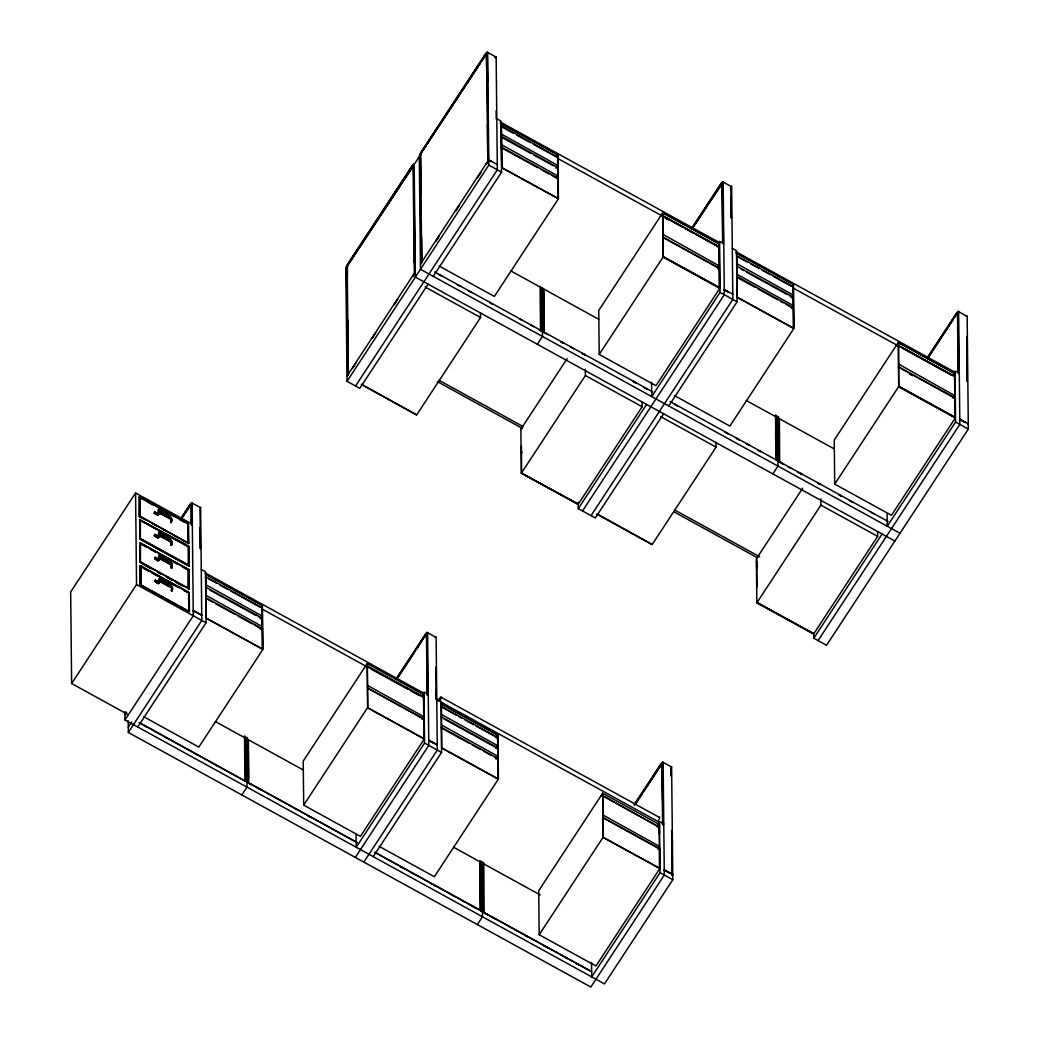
<?xml version="1.0" encoding="UTF-8"?>
<svg xmlns="http://www.w3.org/2000/svg" width="1039" height="1039" viewBox="0 0 1039 1039"><rect width="100%" height="100%" fill="white"/><g stroke="black" fill="none" stroke-linecap="round" stroke-linejoin="round"><path stroke-width="1.5" d="M347.195 319.194L347.779 375.3L346.429 267.555A3.143 0.662 -61.2 0 1 347.87 264.218L412.132 166.214A3.156 0.662 -61.2 0 1 413.6 165.123L414.73 272.712L415.392 272.296L412.743 276.335M346.753 277.517L346.662 267.685A3.143 0.662 -61.2 0 1 346.857 266.893L413.197 166.045L348.13 264.257L377.586 219.826M347.325 276.66L347.52 265.906M420.964 237.632L421.237 263.283L419.873 155.551A3.143 0.662 -61.2 0 1 421.315 152.201L485.59 54.21A3.156 0.662 -61.2 0 1 487.057 53.106L488.187 160.694L488.849 160.175L491.525 161.642L488.849 160.279L486.2 164.331M420.509 194.358L420.12 155.681A3.143 0.662 -61.2 0 1 421.34 152.694L486.356 53.898L487.018 81.549M421.535 236.775L421.808 262.412L420.444 154.889L421.237 152.798M421.094 195.098L420.678 155.019L421.34 153.162M170.98 521.604L170.967 518.604L169.487 516.954L171.11 519.903L171.097 522.734L171.097 521.851A4.117 3.779 -0.6 0 0 169.851 516.435L162.811 512.565A4.117 3.779 -0.6 0 0 157.006 514.097L157.59 515.292L159.305 513.798L161.603 513.63L169.487 517.838M171.344 542.553C168.422 536.838 172.279 542.903 171.344 545.371L171.331 544.501A4.117 3.779 -0.6 0 0 170.084 539.085L163.045 535.215A4.117 3.779 -0.6 0 0 157.253 536.747L157.837 537.942L159.98 536.293L162.733 536.631L162.72 535.747L159.525 535.566L157.837 537.942M171.214 544.254L171.201 541.254M158.798 555.618L158.837 558.255L170.175 564.502L170.721 560.995L159.37 554.748L158.798 555.618L170.331 561.982A4.117 3.779 -0.6 0 1 171.565 567.398L171.578 568.281C174.175 562.528 160.785 553.748 158.071 560.839L157.486 559.644A4.117 3.779 -0.6 0 1 163.279 558.112M171.448 564.151L171.461 567.151M171.825 588.282C168.902 582.58 172.747 588.645 171.812 591.113L171.812 590.23A4.117 3.779 -0.6 0 0 170.565 584.827L163.526 580.944A4.117 3.779 -0.6 0 0 157.72 582.476L158.305 583.684L160.461 582.035L163.201 582.372L163.201 581.489L160.006 581.295L158.305 583.684M171.695 589.996L171.682 586.996M171.097 520.305L170.526 522.409M171.331 542.955L170.76 545.059M171.578 565.852L171.006 567.956M171.812 588.697L171.24 590.801M480.252 62.821L421.561 152.33L460.771 92.965M192.332 524.201L135.577 492.967L70.665 591.957L71.626 683.519L128.368 714.754M139.408 496.837L139.317 516.617L139.408 496.837L188.54 523.89L188.747 543.228L182.838 540.579M139.875 497.317L139.797 516.656L139.875 497.317L188.072 523.838L188.462 543.67M139.642 519.721L189.059 546.345L188.981 566.125L139.849 539.072L139.642 519.721L188.773 546.774L188.981 566.125M140.109 520.201L188.604 546.306L188.514 565.658L140.304 539.111L140.109 520.201L188.319 546.735L188.514 565.658M154.746 511.669L154.188 513.422L156.084 514.461L156.642 513.591L154.746 511.669L154.188 513.422M158.318 509.837L158.889 508.967L170.24 515.214L169.708 518.721L158.357 512.474L158.318 509.837L161.162 511.396M139.849 539.072L139.927 519.292M140.304 539.111L140.395 519.76M158.357 512.474L158.889 508.967M159.915 509.993L159.344 510.863L168.669 515.993L168.682 517.695L159.357 512.565L159.915 509.993L169.227 515.123L169.253 516.825M154.408 535.189L154.98 534.319L156.876 535.358L156.318 537.111L154.408 535.189L156.318 537.111M154.421 536.072L154.98 534.319M168.669 515.993L169.227 515.123M156.305 536.228L156.876 535.358M158.564 532.721L159.136 531.851L170.487 538.098L169.941 541.618L158.59 535.358L158.564 532.721L161.396 534.28M169.669 516.084L170.24 515.214M139.797 562.398L139.888 542.618L189.02 569.658L188.942 589.451L189.02 569.658M140.408 562.45L140.486 543.228L188.41 569.606L188.332 588.827L188.41 569.606M158.59 535.358L159.136 531.851M168.915 540.579L159.603 535.449L160.149 532.89L169.474 538.02L169.487 539.709M159.603 535.449L160.149 532.89M140.797 566.19L140.992 584.905L188.786 611.218L188.591 592.503L140.797 566.19L140.707 585.347L144.928 587.671M71.626 683.519L136.538 584.528L135.577 492.967M154.655 558.086L155.227 557.216L157.11 558.255L156.551 560.008L154.655 558.086L156.551 560.008M180.072 519.643L189.812 504.785A4.26 0.896 -61.2 0 1 192.111 503.084L200.618 507.759L201.8 620.452L128.342 732.469L590.84 987.05L664.298 875.033L663.116 762.353L671.623 767.029L672.804 879.721L604.477 983.92L124.953 719.962L124.862 711.481M180.955 518.747L190.059 504.863A3.156 0.662 -61.2 0 1 191.527 503.772L191.76 524.786M154.668 558.969L155.227 557.216M180.955 519.201L191.176 504.733L190.241 505.525M182.072 517.526L189.799 505.24M482.031 60.119L485.81 54.353A3.156 0.662 -61.2 0 1 487.291 53.236L487.603 82.276M182.072 517.98L189.799 505.694M379.352 217.138L411.223 168.526M462.55 90.263L480.252 63.275M482.018 60.574L486.46 53.95M428.12 284.154L359.793 388.352L347.026 381.326L345.844 268.633A4.247 0.883 -61.2 0 1 348.104 263.399L411.886 166.149A4.26 0.896 -61.2 0 1 414.171 164.435L419.301 156.616A4.247 0.883 -61.2 0 1 421.561 151.382L485.33 54.132A4.26 0.896 -61.2 0 1 487.629 52.418L496.148 57.106L497.33 169.799L355.546 386.001M169.474 538.02L168.902 538.89L159.577 533.747M156.551 559.125L157.11 558.255M140.33 584.853L189.462 611.906L189.254 592.555L140.122 565.502L140.044 585.282L139.836 565.943L148.265 570.58M158.837 558.255L159.37 554.748M169.162 563.476L159.837 558.346L160.396 555.774L169.708 560.904L169.734 562.606M169.941 541.618L170.513 540.748L159.162 534.501M158.071 560.839C158.772 558.177 162.876 560.008 162.954 558.644M159.837 558.346L160.396 555.774M154.889 580.918L155.46 580.048L157.357 581.1L156.798 582.84L154.889 580.918L156.798 582.84M154.902 581.801L155.46 580.048M169.708 560.904L169.149 561.774L159.824 556.644M156.785 581.957L157.357 581.1M159.616 577.632L159.071 581.139L170.422 587.386L170.993 586.528L170.967 583.879L159.616 577.632L159.071 581.139M170.175 564.502L170.747 563.632L159.396 557.385M164.643 582.567L160.655 580.359L160.629 578.671L169.954 583.801L169.383 584.658L160.058 579.528M170.396 584.749L170.967 583.879M188.591 592.503L184.098 590.607M205.527 577.139L205.943 576.489M501.473 125.823L557.605 157.019L557.696 165.383L501.564 134.187M206.034 584.853L262.166 616.049L262.231 607.464M205.631 587.71L206.06 587.048M501.59 136.395L557.722 167.591L557.8 175.955L501.668 144.759M124.901 714.793L126.68 712.092M346.974 376.144L415.301 271.841M420.431 264.14L488.759 159.824L497.265 164.617M125.277 714.702L125.472 713.819M352.753 367.715L355.39 363.689M372.131 338.169L375.65 332.792M394.145 304.596L397.664 299.219L394.184 304.635M412.639 276.387L414.405 273.712L413.054 166.071M435.899 240.931L438.536 236.905M455.264 211.385L458.796 206.008M486.096 164.383L487.849 161.694L487.473 124.823M352.65 367.975L356.195 362.585M372.092 338.324L375.624 332.935M420.808 264.049L422.574 261.347M435.835 241.139L439.367 235.749M455.277 211.488L458.809 206.099M206.151 595.412L262.283 626.608L262.192 618.244L205.917 587.269M124.953 719.962L193.28 615.763L192.111 503.084M347.026 381.326L488.811 165.11L487.629 52.418M206.177 597.62L205.748 598.269L212.774 602.139M501.694 146.954L501.266 147.616L537.851 167.747M128.291 727.3L131.706 721.975M206.034 597.841L262.309 628.816L262.516 649.388L262.205 605.373L205.93 574.398L206.242 618.413L205.696 574.151L262.438 605.399L262.893 649.414L198.839 747.106L143.512 716.637M501.772 167.76L501.447 123.732L557.722 154.72L558.19 198.514L501.772 167.76L501.214 123.498L557.969 154.733L558.424 198.761L494.369 296.44L439.042 265.984M137.719 726.988L206.06 622.79L205.514 571.736L201.267 569.385M433.25 276.335L501.577 172.136L501.045 121.069L496.785 118.732M260.88 607.399L262.205 605.373M556.397 156.746L557.722 154.72M557.748 156.811L557.32 157.46L533.41 144.291M260.321 618.867L262.309 615.828M555.839 168.214L557.839 165.175M261.919 619.556L262.335 618.036M557.865 167.37L557.449 168.902M260.425 629.426L262.425 626.387M556.566 177.838L557.943 175.734M262.023 630.128L262.451 628.595M557.969 177.942L557.553 179.461M416.405 414.73L361.676 384.313M480.512 312.778L480.563 317.492L416.639 414.964L361.312 384.508M540.54 330.142L540.085 286.868M245.49 736.443L245.827 781.536L245.568 757.496M539.228 329.831L542.059 331.376L541.345 330.883L541.033 287.387M247.711 782.575L247.386 737.482M542.527 331.532L543.384 331.701M248.659 783.107L248.347 739.612M546.995 333.987L544.189 332.441L543.878 288.946M241.84 794.939L246.97 787.12L246.451 738.56M537.371 344.286L542.488 336.467L541.981 287.907M423.886 694.87L367.144 663.622L303.219 761.093L303.687 805.121L360.429 836.356L424.341 738.885L367.598 707.65L303.687 805.121M567.138 358.624L520.877 429.172L521.344 473.187L578.087 504.422L642.154 406.743L642.102 402.028M662.804 212.748L598.75 310.427L599.204 354.442L655.96 385.69L720.014 287.998L663.272 256.763L662.804 212.748L719.559 243.983M365.52 666.687L367.377 663.869L367.689 707.884L423.964 738.859L423.652 694.844L422.418 696.727M521.11 429.406L523.111 426.367M661.051 216.021L663.038 212.982L719.313 243.957L719.495 288.193L663.22 257.217L663.038 212.982M367.403 666.064L423.535 697.26L423.73 716.624L367.598 685.441M663.064 215.19L662.635 215.839L718.91 246.814L719.339 246.165M662.986 234.983L662.778 215.618L719.053 246.594L719.261 265.958L663.272 234.554M521.357 452.627L521.786 451.978L521.799 452.861M663.298 236.749L662.869 237.399L719.144 268.387L719.144 269.257M521.344 473.187L585.399 375.508L585.334 369.222M599.204 354.442L663.272 256.763M521.578 473.213L577.996 503.967L521.578 473.213L521.435 446.03M396.08 678.999L425.315 634.426A4.26 0.896 -61.2 0 1 427.613 632.712L436.12 637.401L437.302 750.093L363.845 862.097M691.61 228.346L720.845 183.76A4.26 0.896 -61.2 0 1 723.131 182.059L731.651 186.734L732.833 299.427L591.048 515.643M396.093 679.441L425.561 634.504A3.156 0.662 -61.2 0 1 427.029 633.4A3.156 0.662 -61.2 0 1 427.263 633.53L427.328 638.53M692.506 227.437L721.092 183.838A3.156 0.662 -61.2 0 1 722.56 182.747L723.209 243.84M396.976 678.532L426.328 634.193L426.743 637.803M692.506 227.879L722.196 183.708L721.274 184.5M398.093 677.311L414.029 653.012M416.691 648.959L425.315 634.881M693.623 226.658L706.91 206.397M709.559 202.358L720.183 186.15M717.326 246.996L719.313 243.957M423.678 697.039L367.118 666.506M422.029 719.235L423.873 716.416M717.546 268.569L719.546 265.529M423.626 719.923L423.899 718.611M719.144 268.387L719.572 267.724M437.627 701.26L439.406 698.559A3.312 0.688 -61.2 0 1 441.133 697.273L659.609 817.537M441.03 706.78L441.458 706.117M736.976 255.464L736.547 256.113L747.807 262.309M441.536 714.481L497.681 745.677L497.59 737.313L441.315 706.338M737.067 263.828L793.199 295.024L793.251 286.439M441.133 717.339L441.562 716.689M736.664 266.685L737.093 266.023M428.25 694.338L424.003 692L424.535 743.054L356.208 847.253L356.065 834.486M663.635 413.782L595.295 517.98L578.281 508.616L646.609 404.418M723.78 243.684L719.52 241.334L720.066 292.401L651.726 396.599L651.583 382.235M428.406 741.119L428.834 740.469M441.653 725.053L497.785 756.249L497.694 747.885L441.419 716.91M737.183 274.387L793.315 305.583L793.225 297.219L736.95 266.244M355.338 857.409L428.795 745.405L427.613 632.712M582.528 510.954L724.313 294.738L723.131 182.059M441.25 727.897L441.679 727.248M737.196 276.595L793.328 307.791L793.549 328.363L737.274 297.388L736.963 253.373L793.238 284.348L793.549 328.363M373.235 856.63L441.562 752.431L441.03 701.364L436.77 699.026M668.752 405.963L737.08 301.778L736.547 250.711L732.3 248.36M496.382 737.041L497.707 735.015L441.432 704.026L441.744 748.054L498.019 779.029L497.811 758.444L441.536 727.469M791.9 286.374L793.238 284.348M496.161 737.742L497.941 735.028L441.198 703.793M497.733 737.106L497.317 738.638M495.824 748.509L497.811 745.47M791.354 297.842L793.341 294.803M497.421 749.197L497.837 747.664M792.952 298.544L793.367 297.011M495.941 759.067L497.928 756.028M791.458 308.414L793.458 305.375M497.538 759.756L497.954 758.223M793.471 307.57L793.056 308.219L786.016 304.349M651.908 544.358L597.178 513.941M497.941 735.028L498.408 779.042L434.341 876.734L379.014 846.278M716.014 442.406L716.066 447.121L652.141 544.592L596.815 514.136M736.716 253.139L793.471 284.374L793.926 328.389L729.872 426.081L674.545 395.625M480.005 860.747L480.382 910.658L479.875 862.565M777.562 460.9L776.99 460.303M482.836 862.305L483.213 912.216L482.693 862.526M782.497 463.628L779.834 461.861M477.343 924.58L482.473 916.762L481.888 861.786M772.873 473.914L777.99 466.095L777.484 417.535M659.492 833.927L659.388 824.485L602.646 793.251L538.721 890.722L539.189 934.736L595.931 965.984L659.856 868.513L659.635 848.071M802.653 488.252L756.379 558.8L756.847 602.828L813.589 634.063L877.656 536.371L877.604 531.656M955.062 373.624L898.306 342.389L834.252 440.068L834.707 484.096L891.462 515.331L955.516 417.639L898.774 386.404L834.707 484.096M601.036 796.316L602.88 793.497L603.191 837.512L659.609 868.266M757.288 558.034L758.613 556.008M896.553 345.662L898.553 342.623L954.828 373.611L954.997 417.834L898.722 386.859L898.306 342.389M602.906 795.692L657.492 826.33M756.639 561.138L756.73 569.502M898.566 344.831L898.151 345.48L954.425 376.456L954.841 375.806M603.101 815.057L659.233 846.253M898.774 364.195L954.763 395.612L954.568 376.235L898.28 345.26M602.854 818.576L603.127 817.264M898.371 367.053L898.8 366.403M539.189 934.736L603.101 837.278L659.856 868.513M756.847 602.828L820.901 505.136L820.836 498.85M898.722 386.859L898.553 342.623M635.128 803.225L660.817 764.055A4.26 0.896 -61.2 0 1 663.116 762.353M927.996 356.624L956.348 313.401A4.26 0.896 -61.2 0 1 958.646 311.687L967.153 316.375L968.335 429.068L826.55 645.271L813.784 638.245L813.732 633.465M634.245 805.03L661.064 764.133A3.156 0.662 -61.2 0 1 662.531 763.042L663.181 824.135M927.126 358.416L956.594 313.479A3.156 0.662 -61.2 0 1 958.062 312.375L958.711 373.482M634.491 805.16L661.895 763.834L662.609 825.005M927.359 358.546L956.828 313.622A3.156 0.662 -61.2 0 1 957.464 312.791M635.374 804.251L642.453 793.445M644.232 790.744L660.168 766.444M928.243 357.637L953.036 319.843M954.802 317.142L957.464 313.22L956.568 314.44M657.726 824.343L659.505 821.628L663.765 823.979M657.921 826.356L659.155 824.472L659.466 868.487M953.49 375.637L954.828 373.611M657.609 827.2L659.388 824.485M657.531 848.863L659.375 846.045M953.062 398.21L955.049 395.171M659.129 849.551L659.401 848.24M955.075 397.379L954.646 398.028L899.774 367.819M659.505 821.628L660.038 872.695L591.711 976.894L591.555 962.53M813.784 638.245L882.111 534.046M959.283 373.313L955.036 370.975L955.568 422.029L887.241 526.228L887.098 513.474M959.439 420.094L959.867 419.444L965.218 422.392M818.044 640.595L959.828 424.38L958.646 311.687M664.246 869.76L672.753 874.435L672.181 875.306L672.376 874.643M967.712 424.652L968.283 423.782M157.59 515.292L157.928 513.889L157.941 514.76M170.786 521.123L170.799 522.007M171.019 543.774L171.032 544.657M171.266 566.671L171.266 567.554M171.5 589.503L171.513 590.386M411.873 167.058L412.353 166.37A3.156 0.662 -61.2 0 1 413.834 165.253L413.613 165.305M190.007 505.396L190.293 505.019A3.156 0.662 -61.2 0 1 191.721 503.785M162.487 513.98C162.539 511.617 157.409 512.565 157.863 514.889M722.625 243.113L722.092 183.669M730.846 187.488L731.404 218.073M501.058 122.394L719.546 242.658M736.56 252.035L955.049 372.287M736.833 255.685L793.108 286.66M501.045 126.485L513.708 133.447M516.526 135.005L530.591 142.746M750.626 263.854L759.067 268.504M761.873 270.049L770.315 274.699M773.133 276.257L791.419 286.322M557.527 158.344L682.376 227.06M685.221 228.619L693.727 233.307M696.572 234.866L716.429 245.801M793.043 287.972L899.436 346.545M902.281 348.104L951.932 375.443M665.467 218.268L668.272 219.813M501.162 137.044L530.708 153.304M533.514 154.863L553.216 165.695M740.885 269.01L743.703 270.556M746.509 272.101L787.315 294.557M790.121 296.115L792.939 297.661M501.551 147.174L557.826 178.15L558.047 198.735M540.657 169.292L549.099 173.942M551.917 175.487L556.138 177.812M736.781 277.244L755.067 287.309M757.873 288.855L777.575 299.7M780.393 301.258L783.198 302.804M898.514 366.832L954.789 397.807L954.997 417.834M909.632 374.131L912.45 375.676M732.781 294.258L724.261 289.465L723.689 290.323L724.352 289.803L728.378 292.024L724.352 289.92M959.763 419.094L968.283 423.886M501.681 167.513L558.424 198.761M737.183 297.154L793.926 328.389M959.867 419.548L965.218 422.496M663.505 256.776L719.78 287.764M899.008 386.43L955.283 417.405M487.849 161.694L486.499 54.171M488.811 165.11L501.577 172.136M720.066 292.401L737.08 301.778M955.568 422.029L968.335 429.068M510.772 270.867L598.737 319.285M746.275 400.496L834.239 448.913M434.614 271.945L652.635 391.846M670.116 401.574L888.137 521.474M457.42 284.673L460.225 286.232M468.667 290.868L471.485 292.427M489.759 302.492L492.577 304.037M561.06 341.74L563.878 343.286M584.97 354.896L582.165 353.351L584.918 354.974M632.803 381.222L635.608 382.768M644.05 387.417L646.868 388.963M674.636 404.249L677.441 405.794M725.274 432.12L728.079 433.666M736.521 438.315L739.339 439.861M746.366 443.731L749.184 445.289M757.626 449.926L760.431 451.484M797.978 472.148L802.199 474.459M817.667 482.979L820.485 484.525L817.589 483.057M841.577 496.148L838.772 494.59L841.616 496.278M850.019 500.785L852.837 502.344M871.124 512.409L873.929 513.954M438.926 274.608L441.744 276.166M457.29 284.725L460.121 286.27M468.589 290.946L471.42 292.491M489.785 302.609L492.616 304.167M519.448 318.934L522.279 320.493M530.76 325.155L533.578 326.714M542.527 331.636L548.176 334.753M560.891 341.753L563.722 343.312M570.788 347.195L573.606 348.753M632.946 381.417L635.777 382.962M644.258 387.638L647.076 389.196M674.428 404.249L677.259 405.807M725.287 432.237L728.118 433.795M736.586 438.458L739.417 440.017M757.782 450.134L760.613 451.679M783.692 464.381L778.042 461.277L778.886 461.342L778.419 416.457M787.926 466.719L790.757 468.277M797.809 472.161L802.056 474.498M850.084 500.941L852.915 502.499M900.008 533.267L420.483 269.309L419.301 156.616M894.878 541.072L415.353 277.127L414.171 164.435M425.224 287.037L480.563 317.492M660.739 416.665L716.066 447.121M585.399 375.508L642.154 406.743M820.901 505.136L877.656 536.371M347.221 267.036L348.351 374.43L347.779 319.934M439.029 380.274L522.734 426.354M674.532 509.902L759.652 556.761M437.302 381.56L522.422 428.419M674.233 511.98L756.509 557.268M662.544 763.223L663.181 801.822M670.7 767.418A3.156 0.662 -61.2 0 1 670.817 767.6L671.142 775.925M661.973 764.094L662.596 801.095M660.817 764.509L661.298 764.288A3.156 0.662 -61.2 0 1 662.778 763.171L662.778 763.353M660.817 764.964L662.22 764.223M139.122 497.265L143.33 499.59M147.538 501.902L152.356 504.772M159.435 508.668L163.694 511.019M168.604 513.5L172.812 515.812M179.825 519.682L184.046 521.994M159.928 511.695L169.864 517.318A4.117 3.779 -0.6 0 1 171.097 522.734M158.915 511.604L170.266 517.851M154.759 512.552L156.642 513.591M140.083 516.227L187.981 543.189L187.812 527.422M139.603 516.188L188.747 543.228M140.72 517.396L145.46 519.773M152.551 523.682L156.798 526.02M162.474 529.137L166.721 531.487M173.812 535.384L178.059 537.721M162.72 535.747L170.097 539.968A4.117 3.779 -0.6 0 1 171.344 545.371M164.162 536.786L168.162 538.981M154.993 535.202L156.889 536.241M205.527 573.047L424.016 693.312M140.59 538.683L188.799 565.216M140.135 538.644L189.267 565.684M205.813 576.71L262.088 607.685M208.332 578.684L216.774 583.334M219.593 584.879L228.035 589.529M230.84 591.074L260.386 607.347M442.432 707.546L456.498 715.3M459.316 716.845L462.134 718.391M464.94 719.936L473.381 724.586M476.2 726.131L495.902 736.976M602.763 795.913L659.038 826.888M262.01 608.997L368.403 667.57M371.248 669.129L408.132 689.428M410.963 691L419.483 695.675M141.005 543.826L146.616 546.917M150.824 549.228L156.447 552.319M162.058 555.41L167.682 558.501M170.487 560.047L177.5 563.917M181.721 566.229L188.734 570.099M140.213 543.67L145.85 546.774M150.071 549.099L155.707 552.203M161.344 555.307L166.993 558.411M171.214 560.735L176.851 563.839M182.487 566.943L188.137 570.047M160.409 557.475L170.331 562.865A4.117 3.779 -0.6 0 1 171.578 568.281M155.227 558.099L157.123 559.138M209.852 590.022L256.282 615.582M259.101 617.127L261.906 618.686M443.952 718.884L497.408 748.314M140.694 562.021L188.617 588.399M140.083 561.969L189.215 589.009M215.593 603.685L235.282 614.53M238.1 616.075L252.165 623.829M254.984 625.374L262.023 629.244M442.653 728.677L469.381 743.392M472.2 744.937L480.641 749.587M483.46 751.132L491.902 755.782M494.707 757.327L497.525 758.886M146.044 565.554L151.681 568.658M157.318 571.762L161.552 574.086M167.188 577.19L172.825 580.294M175.643 581.84L182.695 585.723M141.2 563.164L151.032 568.58M158.058 572.437L160.863 573.983M166.474 577.074L172.084 580.178M176.305 582.489L181.916 585.58M367.481 687.857L423.756 718.832L423.964 738.859M602.984 817.485L659.258 848.46M368.741 688.844L423.613 719.053M602.841 817.693L659.116 848.681M152.473 572.892L158.084 575.983M163.707 579.074L169.318 582.165M173.526 584.489L179.15 587.58M184.76 590.672L188.968 592.983M143.317 568.164L148.941 571.255M151.759 572.814L157.383 575.905M163.006 578.996L168.63 582.1M172.851 584.412L178.474 587.516M163.201 581.489L170.578 585.697A4.117 3.779 -0.6 0 1 171.812 591.113M167.305 584.022L169.967 585.489L169.954 583.801M159.642 580.282L170.993 586.528M160.084 581.23L169.396 586.36M155.473 580.931L157.37 581.97M201.748 615.166L193.228 610.49L192.657 611.348L193.319 610.828L196.007 612.413M428.73 740.119L437.25 744.807M193.228 610.594L201.748 615.283M428.73 740.236L437.25 744.911M664.246 869.864L672.753 874.552M206.384 618.192L262.659 649.167M428.834 740.573L434.185 743.521M664.337 870.214L669.7 873.163M206.151 618.179L262.893 649.414M441.653 747.807L498.408 779.042M147.733 589.217L154.759 593.087M157.577 594.633L163.201 597.724M168.825 600.828L174.448 603.919M178.669 606.244L184.293 609.335M141.447 586.061L145.655 588.373M148.46 589.918L154.084 593.009M156.889 594.555L162.5 597.646M169.526 601.516L173.734 603.828M177.942 606.153L183.565 609.244M136.538 584.528L206.06 622.79M424.535 743.054L441.562 752.431M660.038 872.695L672.804 879.721M453.679 847.304L540.215 894.943M215.242 721.521L303.206 769.938M139.525 722.728L244.879 781.016L244.542 735.924M245.957 781.328L247.853 782.367M248.802 782.886L357.104 842.499M375.027 852.37L480.525 910.437M483.356 911.995L481.33 911.177L480.953 861.266M591.204 971.361L484.161 912.736L483.784 862.825M139.083 722.599L357.572 842.863M374.598 852.24L591.659 971.725M143.395 725.274L146.226 726.819M164.591 736.937L167.422 738.495M194.254 753.262L197.085 754.821M215.45 764.938L218.281 766.483M247.009 782.302L251.243 784.64M256.893 787.744L259.724 789.302M307.752 815.745L310.583 817.29M400.093 866.565L402.924 868.123M411.392 872.786L414.223 874.344M431.172 883.682L435.419 886.007M450.952 894.566L453.783 896.125M462.264 900.787L465.082 902.346M472.148 906.229L474.979 907.787M482.512 911.93L488.161 915.047M492.395 917.385L495.226 918.931M513.591 929.048L516.422 930.593M524.89 935.269L527.721 936.827M543.254 945.373L547.501 947.711M564.45 957.036L567.281 958.594M575.749 963.257L578.58 964.815M171.578 565.45L169.954 562.502M731.079 187.617L731.066 187.436A3.156 0.662 -61.2 0 0 730.962 187.254M671.064 767.912L671.051 767.73A3.156 0.662 -61.2 0 0 670.726 767.587M966.789 336.48L967.257 381.365M966.789 358.793L967.023 381.235M958.711 351.169L958.945 373.611M958.127 350.429L958.361 372.871M957.503 313.44L958.127 372.741M779.38 418.587L779.692 462.082M778.289 418.275L778.588 447.134M776.523 415.418L776.847 460.511M775.575 414.899L775.912 459.991L775.626 432.743M756.626 559.047L756.911 587.009M730.949 197.098L731.157 217.943M722.858 187.864L723.443 243.97M722.274 187.137L722.858 243.243M719.495 288.193L719.287 268.166L663.012 237.191L663.116 247.97M671.714 830.421L672.181 875.306M670.817 767.782L670.908 775.795M671.714 852.733L671.947 875.176M602.646 793.251L603.191 837.512M578.203 502.227L578.281 508.616M543.761 292.375L544.189 332.441M542.929 288.426L543.241 331.922M540.89 287.595L541.345 330.883M496.123 110.874L496.213 118.888M497.707 735.015L498.162 778.808M488.031 123.953L488.421 160.824M435.861 667.129L436.185 699.182M435.861 689.441L435.951 699.052M427.782 681.805L427.912 694.636M427.042 633.582L427.678 694.507M427.198 681.077L427.328 693.896M426.471 634.465L427.107 695.377M414.262 205.514L414.847 261.62M413.691 206.384L414.288 262.49M367.144 663.622L367.689 707.884M248.204 739.82L248.607 778.289M245.347 736.651L245.49 749.483M200.462 548.709L200.033 508.461A3.156 0.662 -61.2 0 0 199.995 508.344M200.008 527.747L200.228 548.579M191.929 518.513L191.994 524.916M191.358 519.383L191.41 524.188M190.968 504.824L191.163 524.059M171.162 519.448L171.175 520.76M171.396 542.098L171.409 543.41M171.643 564.995L171.643 566.307M171.877 587.827L171.89 589.152M170.967 518.604L171.11 519.903M170.773 518.214L170.786 519.097M171.019 540.851L171.019 541.735M171.253 563.761L171.266 564.645M171.5 586.593L171.5 587.477M170.526 517.838L170.539 518.721M170.773 540.488L170.773 541.371M171.006 563.385L171.019 564.268M171.253 586.23L171.253 587.113M170.227 517.513L170.24 518.383M170.474 540.15L170.474 541.033M170.708 563.06L170.721 563.93M170.954 585.892L170.954 586.775M169.889 517.214L169.902 518.097M170.123 539.864L170.136 540.748M170.37 562.761L170.37 563.645M170.604 585.593L170.617 586.477M162.045 512.902L162.045 513.773M162.279 535.54L162.292 536.423M162.513 558.45L162.526 559.32M162.759 581.282L162.772 582.165M161.59 512.759L161.603 513.63M161.837 535.397L161.837 536.28M162.071 558.307L162.084 559.177M162.318 581.139L162.318 582.022M161.136 512.669L161.149 513.552M161.37 535.319L161.383 536.202M161.616 558.216L161.616 559.099M161.85 581.048L161.863 581.931M160.668 512.643L160.668 513.526M160.902 535.293L160.915 536.176M161.136 558.19L161.149 559.073M161.383 581.022L161.396 581.905M160.188 512.682L160.201 513.552M160.435 535.319L160.435 536.202M160.668 558.229L160.681 559.099M160.915 581.061L160.915 581.944M159.733 512.772L159.746 513.643M159.967 535.41L159.98 536.293M160.214 558.32L160.214 559.19M160.448 581.152L160.461 582.035M159.292 512.915L159.305 513.798M159.525 535.566L159.538 536.449M159.772 558.462L159.772 559.346M160.006 581.295L160.019 582.178M158.876 513.123L158.876 513.993M159.11 535.76L159.123 536.644M159.344 558.67L159.357 559.54M159.59 581.502L159.603 582.385M158.486 513.37L158.499 514.253M158.733 536.02L158.733 536.903M158.967 558.917L158.98 559.8M159.201 581.749L159.214 582.632M158.149 513.669L158.162 514.552M158.383 536.319L158.396 537.189M158.629 559.216L158.629 560.099M158.863 582.048L158.876 582.931M158.175 537.41L158.175 536.527L158.097 537.527M158.422 560.307L158.409 559.437L158.344 560.437M158.655 583.152L158.642 582.269L158.577 583.269M156.071 513.578L156.084 514.461M128.226 720.767L128.342 732.469M157.499 560.528A4.117 3.779 -0.6 0 1 163.292 558.995M157.253 537.631A4.117 3.779 -0.6 0 1 163.058 536.085M157.733 583.36A4.117 3.779 -0.6 0 1 163.539 581.827M157.019 514.98A4.117 3.779 -0.6 0 1 162.811 513.448M441.133 697.273A3.312 0.688 -61.2 0 1 439.432 701.195L657.921 821.459A3.312 0.688 -61.2 0 0 659.375 817.225M423.146 693.481A3.312 0.688 -61.2 0 1 424.003 693.507A3.312 0.688 -61.2 0 1 422.756 696.52M205.293 572.749A3.312 0.688 -61.2 0 1 205.306 574.06M954.179 372.456A3.312 0.688 -61.2 0 1 954.828 373.3M954.205 374.741A3.312 0.688 -61.2 0 1 953.789 375.495M736.054 251.854A3.312 0.688 -61.2 0 1 736.08 253.724M718.676 242.814A3.312 0.688 -61.2 0 1 719.053 244.36M718.702 245.1A3.312 0.688 -61.2 0 1 718.287 245.866M500.188 122.55A3.312 0.688 -61.2 0 1 500.564 124.096M670.739 766.938A4.26 0.896 -61.2 0 1 671.623 767.029M426.016 634.322A3.156 0.662 -61.2 0 1 426.432 633.816M435.237 637.31A4.26 0.896 -61.2 0 1 436.12 637.401M199.969 507.474A4.26 0.896 -61.2 0 1 200.618 507.759M966.27 316.285A4.26 0.896 -61.2 0 1 967.153 316.375M730.988 186.449A4.26 0.896 -61.2 0 1 731.651 186.734M495.122 57.483A3.156 0.662 -61.2 0 1 495.33 57.665A3.156 0.662 -61.2 0 1 495.525 57.677M495.006 57.262A4.26 0.896 -61.2 0 1 496.148 57.106M346.974 266.568A3.143 0.662 -61.2 0 1 347.468 265.465M480.81 172.435L477.291 177.812L480.901 172.409M757.223 602.633L813.498 633.608L757.223 602.633"/></g></svg>
